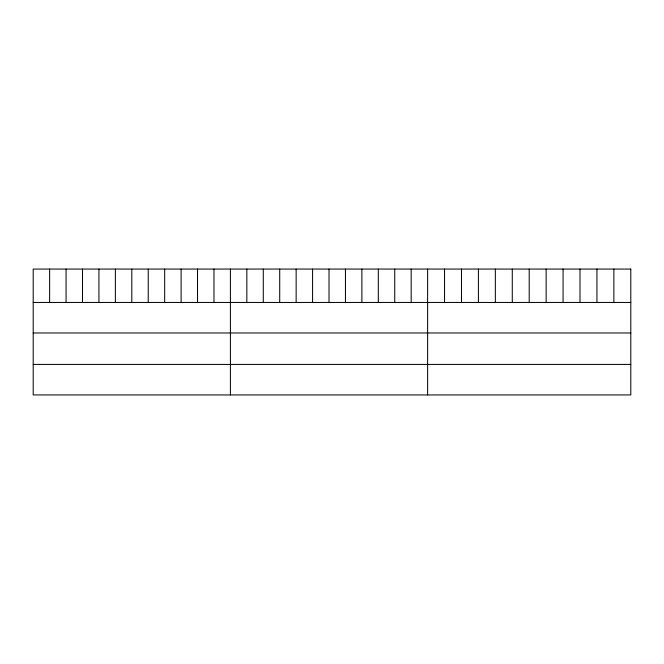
<?xml version="1.0" encoding="UTF-8"?>
<svg xmlns="http://www.w3.org/2000/svg" width="664" height="664" viewBox="0 0 664 664"><rect width="100%" height="100%" fill="white"/><g stroke="black" fill="none" stroke-linecap="round" stroke-linejoin="round"><path stroke-width="1" d="M33.2 302.452L630.8 302.452M33.2 332.971L630.8 332.971M33.2 364.42L630.8 364.42M613.868 269.061L613.868 302.452M596.936 269.061L596.936 302.452M580.004 269.061L580.004 302.452M563.072 269.061L563.072 302.452M546.14 269.061L546.14 302.452M529.208 269.061L529.208 302.452M512.276 269.061L512.276 302.452M495.344 269.061L495.344 302.452M478.412 269.061L478.412 302.452M461.48 269.061L461.48 302.452M444.548 269.061L444.548 302.452M427.616 269.061L427.616 394.939M411.182 269.061L411.182 302.452M394.748 269.061L394.748 302.452M378.314 269.061L378.314 302.452M361.88 269.061L361.88 302.452M345.446 269.061L345.446 302.452M329.012 269.061L329.012 302.452M312.578 269.061L312.578 302.452M296.144 269.061L296.144 302.452M279.71 269.061L279.71 302.452M263.276 269.061L263.276 302.452M246.842 269.061L246.842 302.452M230.408 269.061L230.408 394.939M213.974 269.061L213.974 302.452M197.54 269.061L197.54 302.452M181.106 269.061L181.106 302.452M164.672 269.061L164.672 302.452M148.238 269.061L148.238 302.452M131.804 269.061L131.804 302.452M115.37 269.061L115.37 302.452M98.936 269.061L98.936 302.452M82.502 269.061L82.502 302.452M66.068 269.061L66.068 302.452M49.634 269.061L49.634 302.452M630.8 269.061L33.2 269.061L33.2 394.939L630.8 394.939L630.8 269.061"/></g></svg>
